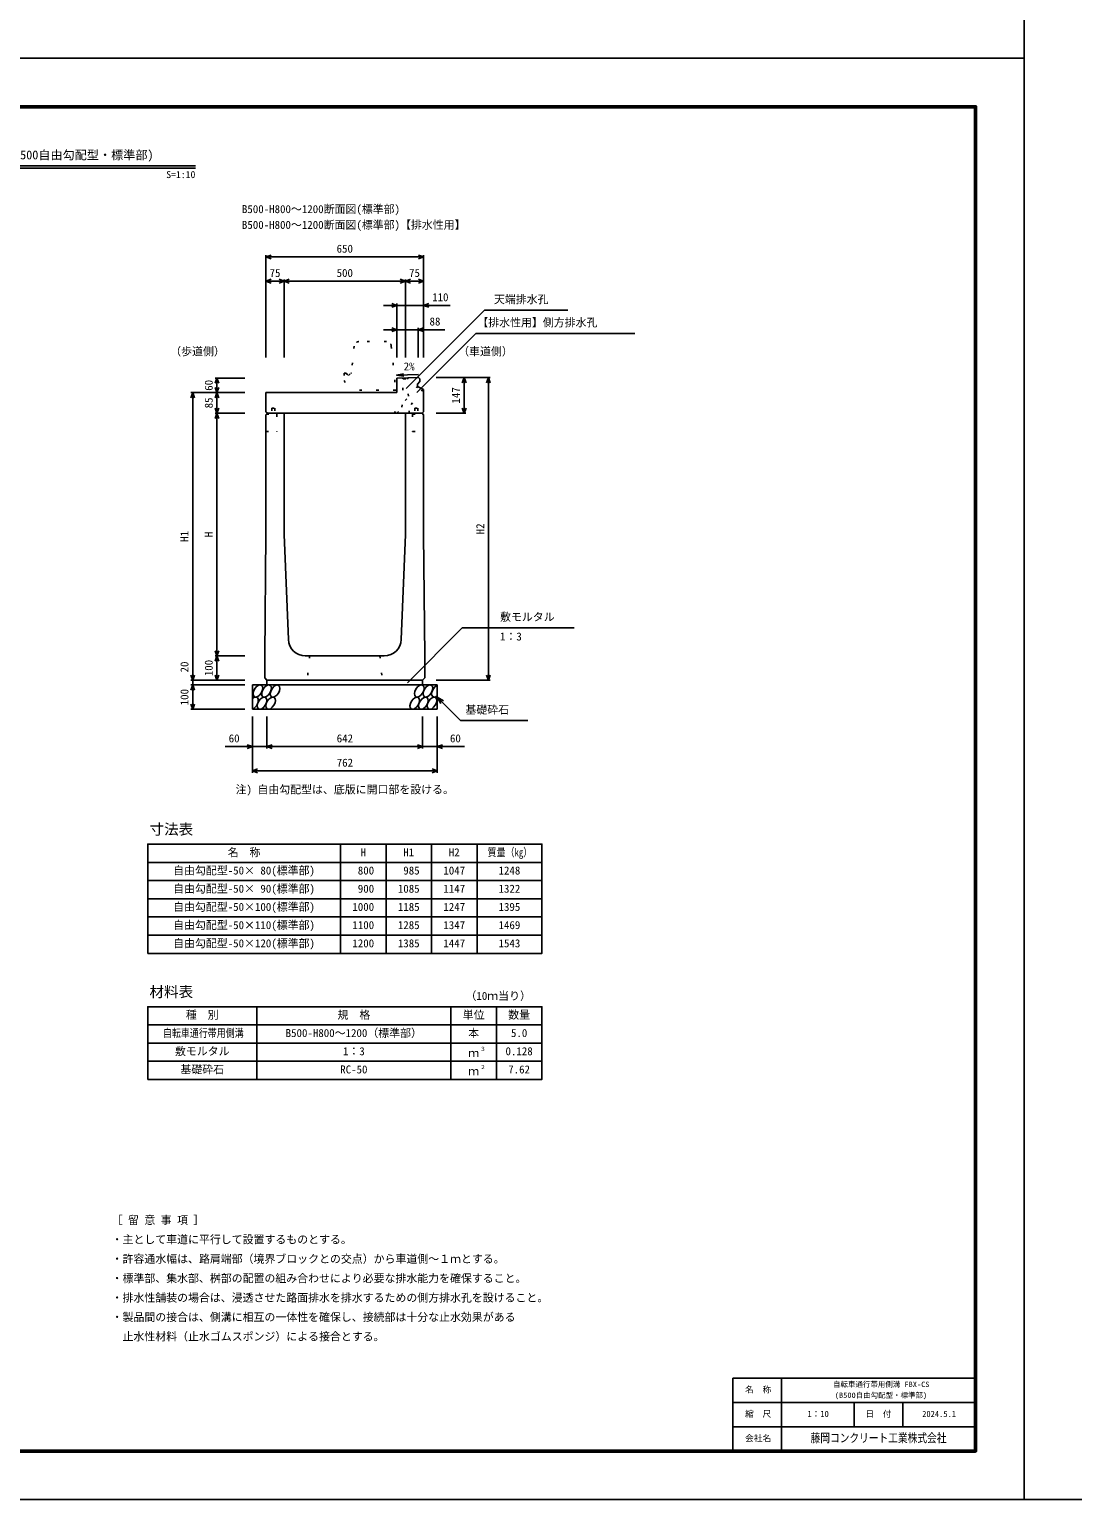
# Model space of a CAD drawing. Units: millimetres, scale not verified. Extents: x -12600 to 12600, y -5940 to 5940.
# Drawn here: x -8300 to -4000, y -5940 to 119 of the extents above; entities that cross this region are included whole.
import ezdxf
from ezdxf.enums import TextEntityAlignment as Align

# ---------------------------------------------------------------- set-up
doc = ezdxf.new("R2010")
doc.units = ezdxf.units.MM
doc.header["$LTSCALE"] = 40
doc.linetypes.add('DOTTED', pattern=[1.75, 0.25, -1.5])
for name, color, linetype, lineweight in [('0-0_DIM', 7, 'Continuous', 25), ('0-1_Defpoints', 5, 'Continuous', 25), ('0-2_HATCH', 6, 'Continuous', 25), ('0-3_HYO', 3, 'Continuous', 25), ('0-4_HYO2', 4, 'Continuous', 25), ('0-5_OUTLINE', 3, 'Continuous', 25), ('0-6_OUTLINE2', 4, 'DOTTED', 25), ('0-7_TXT', 7, 'Continuous', 25), ('0-8_WAKU', 3, 'Continuous', 25), ('0-9_WAKU-LINE', 7, 'Continuous', 25)]:
    doc.layers.add(name, color=color, linetype=linetype, lineweight=lineweight)
doc.layers.add('0-A_WAKU-TXT', color=7, linetype='Continuous')
doc.styles.add('ＭＳ ゴシック', font='')
doc.styles.get('ＭＳ ゴシック').set_extended_font_data('MS Gothic')

msp = doc.modelspace()

# ---------------------------------------------------------------- linework, layer by layer
at = {"layer": '0-0_DIM'}
for p, q in [((-7325, -811.3), (-7325, -1232.94)), ((-6675, -818.8), (-7325, -818.8)), ((-6675, -811.3), (-6675, -1232.94)), ((-7250, -918.8), (-7325, -918.8)), ((-7250, -911.3), (-7250, -1232.94)), ((-7250, -918.8), (-6750, -918.8)), ((-6750, -911.3), (-6750, -1232.94)), ((-6750, -918.8), (-6675, -918.8)), ((-6840, -1018.8), (-6785, -1018.8)), ((-6785, -1011.3), (-6785, -1232.94)), ((-6675, -1018.8), (-6785, -1018.8)), ((-6675, -1018.8), (-6565, -1018.8)), ((-6746.61, -1361.01), (-6424.38, -1038.78)), ((-6424.38, -1038.78), (-6081.27, -1038.78)), ((-6840, -1118.8), (-6785, -1118.8)), ((-6697, -1118.8), (-6785, -1118.8)), ((-6702.96, -1377.26), (-6459.79, -1134.1)), ((-6697, -1111.3), (-6697, -1232.94)), ((-6697, -1118.8), (-6587, -1118.8)), ((-6459.79, -1134.1), (-5803.89, -1134.1)), ((-7534.5, -1317.94), (-7412, -1317.94)), ((-7527, -1317.94), (-7527, -1377.94)), ((-6400.5, -1315.94), (-6623, -1315.94)), ((-6508, -1315.94), (-6508, -1462.94)), ((-6408, -1315.94), (-6408, -2562.94)), ((-7634.5, -1377.94), (-7412, -1377.94)), ((-7627, -1377.94), (-7627, -2562.94)), ((-7527, -1462.94), (-7527, -1377.94)), ((-7534.5, -1462.94), (-7412, -1462.94)), ((-7527, -1462.94), (-7527, -2462.94)), ((-6500.5, -1462.94), (-6623, -1462.94)), ((-6741.89, -2573.75), (-6515.66, -2347.52)), ((-6515.66, -2347.52), (-6054.19, -2347.52)), ((-7534.5, -2462.94), (-7412, -2462.94)), ((-7527, -2462.94), (-7527, -2562.94)), ((-7634.5, -2562.94), (-7412, -2562.94)), ((-7634.5, -2582.94), (-7412, -2582.94)), ((-7627, -2562.94), (-7627, -2582.94)), ((-7627, -2582.94), (-7627, -2682.94)), ((-6400.5, -2562.94), (-6623, -2562.94)), ((-6619, -2632.94), (-6523.24, -2728.7)), ((-6619, -2632.94), (-6593.02, -2647.94)), ((-6619, -2632.94), (-6604, -2658.92)), ((-7634.5, -2682.94), (-7412, -2682.94)), ((-7381, -2944.31), (-7381, -2712.94)), ((-7321, -2844.31), (-7321, -2712.94)), ((-6679, -2844.31), (-6679, -2712.94)), ((-6619, -2944.31), (-6619, -2712.94)), ((-6523.24, -2728.7), (-6245.69, -2728.7)), ((-7381, -2836.81), (-7492.79, -2836.81)), ((-7381, -2836.81), (-7321, -2836.81)), ((-7321, -2836.81), (-6679, -2836.81)), ((-6619, -2836.81), (-6679, -2836.81)), ((-6619, -2836.81), (-6507.21, -2836.81)), ((-7381, -2936.81), (-6619, -2936.81))]:
    msp.add_line(p, q, dxfattribs=at)
for points in [[(-7303.86, -826.5), (-7325, -818.8), (-7303.86, -811.11)], [(-6696.14, -811.11), (-6675, -818.8), (-6696.14, -826.5)], [(-7303.86, -911.11), (-7325, -918.8), (-7303.86, -926.5)], [(-7271.14, -911.11), (-7250, -918.8), (-7271.14, -926.5)], [(-7228.86, -926.5), (-7250, -918.8), (-7228.86, -911.11)], [(-6771.14, -911.11), (-6750, -918.8), (-6771.14, -926.5)], [(-6728.86, -911.11), (-6750, -918.8), (-6728.86, -926.5)], [(-6696.14, -911.11), (-6675, -918.8), (-6696.14, -926.5)], [(-6806.14, -1011.11), (-6785, -1018.8), (-6806.14, -1026.5)], [(-6653.86, -1011.11), (-6675, -1018.8), (-6653.86, -1026.5)], [(-6806.14, -1111.11), (-6785, -1118.8), (-6806.14, -1126.5)], [(-6675.86, -1111.11), (-6697, -1118.8), (-6675.86, -1126.5)], [(-7534.7, -1339.09), (-7527, -1317.94), (-7519.3, -1339.09)], [(-6515.7, -1337.09), (-6508, -1315.94), (-6500.3, -1337.09)], [(-6415.7, -1337.09), (-6408, -1315.94), (-6400.3, -1337.09)], [(-7619.3, -1399.09), (-7627, -1377.94), (-7634.7, -1399.09)], [(-7519.3, -1356.8), (-7527, -1377.94), (-7534.7, -1356.8)], [(-7534.7, -1399.09), (-7527, -1377.94), (-7519.3, -1399.09)], [(-7534.7, -1441.8), (-7527, -1462.94), (-7519.3, -1441.8)], [(-6515.7, -1441.8), (-6508, -1462.94), (-6500.3, -1441.8)], [(-7534.7, -1484.09), (-7527, -1462.94), (-7519.3, -1484.09)], [(-7519.3, -2441.8), (-7527, -2462.94), (-7534.7, -2441.8)], [(-7534.7, -2484.09), (-7527, -2462.94), (-7519.3, -2484.09)], [(-7619.3, -2541.8), (-7627, -2562.94), (-7634.7, -2541.8)], [(-7519.3, -2541.8), (-7527, -2562.94), (-7534.7, -2541.8)], [(-6415.7, -2541.8), (-6408, -2562.94), (-6400.3, -2541.8)], [(-7619.3, -2604.09), (-7627, -2582.94), (-7634.7, -2604.09)], [(-7619.3, -2661.8), (-7627, -2682.94), (-7634.7, -2661.8)], [(-7402.14, -2829.11), (-7381, -2836.81), (-7402.14, -2844.5)], [(-7299.86, -2844.5), (-7321, -2836.81), (-7299.86, -2829.11)], [(-6700.14, -2829.11), (-6679, -2836.81), (-6700.14, -2844.5)], [(-6597.86, -2829.11), (-6619, -2836.81), (-6597.86, -2844.5)], [(-7359.86, -2944.5), (-7381, -2936.81), (-7359.86, -2929.11)], [(-6640.14, -2929.11), (-6619, -2936.81), (-6640.14, -2944.5)]]:
    msp.add_lwpolyline(points, dxfattribs=at)
at = {"layer": '0-1_Defpoints'}
for points in [[(-4200, -5940), (12600, -5940), (12600, 5940), (-4200, 5940)], [(-12600, -5940), (-4200, -5940), (-4200, 0), (-12600, 0)]]:
    msp.add_lwpolyline(points, close=True, dxfattribs=at)
at = {"layer": '0-2_HATCH'}
for centre in [(-7358.11, -2607.94), (-7322.63, -2607.94), (-7287.16, -2607.94), (-6692.95, -2607.94), (-6657.48, -2607.94), (-7341.23, -2657.94), (-7305.75, -2657.94), (-6711.55, -2657.94), (-6676.07, -2657.94), (-6640.59, -2657.94)]:
    msp.add_ellipse(centre, major_axis=(14.54, 23.54), ratio=0.5792, dxfattribs=at)
for centre, start_param, end_param in [((-6622, -2607.94), 0.6666252, 4.1103269), ((-7376.7, -2657.94), 3.7419964, 7.318141)]:
    msp.add_ellipse(centre, major_axis=(14.54, 23.54), ratio=0.5792, start_param=start_param, end_param=end_param, dxfattribs=at)
at = {"layer": '0-3_HYO'}
for p, q in [((-7017.5, -3238.87), (-7017.5, -3688.87)), ((-6830, -3238.87), (-6830, -3688.87)), ((-6642.5, -3238.87), (-6642.5, -3688.87)), ((-6455, -3238.87), (-6455, -3688.87)), ((-7812.5, -3313.87), (-6187.5, -3313.87)), ((-7362.5, -3908.65), (-7362.5, -4208.65)), ((-6562.5, -3908.65), (-6562.5, -4208.65)), ((-6375, -3908.65), (-6375, -4208.65)), ((-7812.5, -3983.65), (-6187.5, -3983.65))]:
    msp.add_line(p, q, dxfattribs=at)
for points in [[(-7812.5, -3688.87), (-6187.5, -3688.87), (-6187.5, -3238.87), (-7812.5, -3238.87)], [(-7812.5, -4208.65), (-6187.5, -4208.65), (-6187.5, -3908.65), (-7812.5, -3908.65)]]:
    msp.add_lwpolyline(points, close=True, dxfattribs=at)
at = {"layer": '0-4_HYO2'}
for p, q in [((-7812.5, -3388.87), (-6187.5, -3388.87)), ((-7812.5, -3463.87), (-6187.5, -3463.87)), ((-7812.5, -3538.87), (-6187.5, -3538.87)), ((-7812.5, -3613.87), (-6187.5, -3613.87)), ((-7812.5, -4058.65), (-6187.5, -4058.65)), ((-7812.5, -4133.65), (-6187.5, -4133.65))]:
    msp.add_line(p, q, dxfattribs=at)
at = {"layer": '0-5_OUTLINE', "linetype": 'DOTTED'}
for p, q in [((-6961.8, -1185.99), (-6973, -1297.94)), ((-6828.1, -1167.94), (-6941.9, -1167.94)), ((-6808.2, -1185.95), (-6790, -1367.94)), ((-7003, -1297.94), (-7003, -1327.94)), ((-7003, -1297.94), (-6995, -1297.94)), ((-7003, -1327.94), (-6980, -1367.94)), ((-6790, -1367.94), (-6980, -1367.94))]:
    msp.add_line(p, q, dxfattribs=at)
at = {"layer": '0-5_OUTLINE'}
for p, q in [((-6785, -1317.94), (-6696, -1316.25)), ((-6785, -1317.94), (-6785, -1377.94)), ((-6700, -1342.85), (-6691, -1332.85)), ((-6696, -1316.25), (-6691, -1321.15)), ((-6691, -1321.15), (-6691, -1332.85)), ((-7325, -1456.94), (-7325, -1377.94)), ((-6785, -1377.94), (-7325, -1377.94)), ((-6700, -1342.85), (-6700, -1352.85)), ((-6700, -1352.85), (-6675, -1365.85)), ((-6675, -1456.94), (-6675, -1365.85)), ((-7325, -1456.94), (-7319, -1462.94)), ((-7325, -1468.94), (-7319, -1462.94)), ((-7325, -1962.94), (-7325, -1468.94)), ((-6681, -1462.94), (-7319, -1462.94)), ((-7250, -1462.94), (-7250, -1962.94)), ((-6750, -1462.94), (-6750, -1962.94)), ((-6681, -1462.94), (-6675, -1456.94)), ((-6681, -1462.94), (-6675, -1468.94)), ((-6675, -1468.94), (-6675, -1962.94)), ((-7325, -1962.94), (-7330, -2462.94)), ((-7250, -1962.94), (-7232.69, -2395.74)), ((-6750, -1962.94), (-6767.31, -2395.74)), ((-6675, -1962.94), (-6670, -2462.94)), ((-7330, -2553.94), (-7330, -2462.94)), ((-6837.26, -2462.94), (-7162.74, -2462.94)), ((-6670, -2553.94), (-6670, -2462.94)), ((-7381, -2582.94), (-6619, -2582.94)), ((-7381, -2682.94), (-7381, -2582.94)), ((-7330, -2553.94), (-7321, -2562.94)), ((-6679, -2562.94), (-7321, -2562.94)), ((-7321, -2562.94), (-7321, -2582.94)), ((-6679, -2562.94), (-6670, -2553.94)), ((-6679, -2562.94), (-6679, -2582.94)), ((-6619, -2682.94), (-6619, -2582.94)), ((-7381, -2682.94), (-6619, -2682.94))]:
    msp.add_line(p, q, dxfattribs=at)
at = {"layer": '0-5_OUTLINE', "linetype": 'DOTTED'}
msp.add_lwpolyline([(-6995, -1297.94), (-6985, -1307.94), (-6975, -1297.94), (-6973, -1297.94)], dxfattribs=at)
for centre, start, end in [((-6941.9, -1187.94), 90, 174.40835), ((-6828.1, -1187.94), 4.08463, 90)]:
    msp.add_arc(centre, 20, start, end, dxfattribs=at)
at = {"layer": '0-5_OUTLINE'}
for centre, start, end in [((-7162.74, -2392.94), 182.29061, 270.36797), ((-6837.26, -2392.94), 270, 357.70939)]:
    msp.add_arc(centre, 70, start, end, dxfattribs=at)
at = {"layer": '0-6_OUTLINE2'}
for p, q in [((-6764.35, -1437.94), (-6759, -1321.78)), ((-6759, -1321.78), (-6761.47, -1317.49)), ((-6734.5, -1462.94), (-6741, -1321.78)), ((-6797.09, -1462.94), (-6699.7, -1353)), ((-6677.66, -1364.46), (-6754.07, -1462.94)), ((-7301, -1442.44), (-7289, -1442.44)), ((-7301, -1442.44), (-7301, -1467.44)), ((-7289, -1442.44), (-7289, -1467.44)), ((-6785.5, -1462.94), (-6764.35, -1437.94)), ((-6711, -1442.44), (-6699, -1442.44)), ((-6711, -1442.44), (-6711, -1467.44)), ((-6699, -1442.44), (-6699, -1467.44)), ((-7323.5, -1467.44), (-7280, -1467.44)), ((-7280, -1467.44), (-7280, -1537.94)), ((-6720.55, -1467.44), (-6720.55, -1537.94)), ((-6720.55, -1467.44), (-6676.5, -1467.44)), ((-7325, -1537.94), (-7280, -1537.94)), ((-6720.55, -1537.94), (-6675, -1537.94)), ((-7145, -2462.94), (-7155, -2562.94)), ((-6855, -2462.94), (-6845, -2562.94))]:
    msp.add_line(p, q, dxfattribs=at)
msp.add_lwpolyline([(-6759, -1321.78), (-6741, -1321.78), (-6738.27, -1317.05)], dxfattribs=at)
at = {"layer": '0-7_TXT'}
for p, q in [((-9184.18, -442.8), (-7615.82, -442.8)), ((-9184.18, -452.4), (-7615.82, -452.4)), ((-6786.83, -1305.74), (-6757.19, -1310.39))]:
    msp.add_line(p, q, dxfattribs=at)
msp.add_lwpolyline([(-6696.41, -1304.02), (-6786.83, -1305.74), (-6757.39, -1299.97)], dxfattribs=at)
at = {"layer": '0-8_WAKU'}
for p, q in [((-5400, -5440), (-4400, -5440)), ((-5400, -5740), (-5400, -5440))]:
    msp.add_line(p, q, dxfattribs=at)
at = {"layer": '0-8_WAKU', "lineweight": 50}
msp.add_lwpolyline([(-12400, -5740), (-4400, -5740), (-4400, -200), (-12400, -200)], close=True, dxfattribs=at)
at = {"layer": '0-9_WAKU-LINE'}
for p, q in [((-5200, -5740), (-5200, -5440)), ((-5400, -5540), (-4400, -5540)), ((-4900, -5640), (-4900, -5540)), ((-4700, -5640), (-4700, -5540)), ((-5400, -5640), (-4400, -5640))]:
    msp.add_line(p, q, dxfattribs=at)

# ---------------------------------------------------------------- texts
at = {"layer": '0-0_DIM', "style": 'ＭＳ ゴシック'}
for s, p in [('650', (-7033.75, -811.3)), ('75', (-7310, -911.3)), ('500', (-7033.75, -911.3)), ('75', (-6735, -911.3)), ('110', (-6639.93, -1011.3)), ('天端排水孔', (-6385.27, -1020.04)), ('88', (-6650.68, -1111.3)), ('【排水性用】側方排水孔', (-6453.6, -1115.36)), ('（歩道側）', (-7719.39, -1234.65)), ('（車道側）', (-6532.57, -1234.65)), ('敷モルタル', (-6360.06, -2328.78)), ('1：3', (-6360.06, -2409.47)), ('基礎砕石', (-6502.68, -2711.53)), ('60', (-7478.5, -2829.31)), ('642', (-7033.22, -2829.31)), ('60', (-6566.5, -2829.31)), ('762', (-7033.22, -2929.31))]:
    msp.add_text(s, height=32.99, dxfattribs=at).set_placement(p, align=Align.BOTTOM_LEFT)
for s, p in [('60', (-7534.5, -1370.44)), ('147', (-6515.5, -1423.19)), ('85', (-7534.5, -1442.94)), ('H2', (-6415.5, -1961.94)), ('H1', (-7634.5, -1992.94)), ('H', (-7534.5, -1974.19)), ('100', (-7534.5, -2546.69)), ('20', (-7634.5, -2531.13)), ('100', (-7634.5, -2666.69))]:
    msp.add_text(s, height=32.99, rotation=90, dxfattribs=at).set_placement(p, align=Align.BOTTOM_LEFT)
at = {"layer": '0-7_TXT', "style": 'ＭＳ ゴシック'}
for s, height, p in [('自転車通行帯用側溝 FBX-CS(B500自由勾配型・標準部)', 36.66, (-9012.5, -427.8)), ('S', 29.33, (-7735.82, -502.8)), ('=', 29.33, (-7715.82, -502.8)), ('1', 29.33, (-7695.82, -502.8)), (':', 29.33, (-7675.82, -502.8)), ('1', 29.33, (-7655.82, -502.8)), ('0', 29.33, (-7635.82, -502.8)), ('B500-H800～1200断面図(標準部)', 32.99, (-7423.96, -648.2)), ('B500-H800～1200断面図(標準部)【排水性用】', 32.99, (-7423.96, -713.07)), ('2%', 32.99, (-6757.26, -1296.41)), ('注) 自由勾配型は、底版に開口部を設ける。', 32.99, (-7450, -3040)), ('寸法表', 43.99, (-7805, -3212.62)), ('名\u3000称', 32.99, (-7482.5, -3298.87)), ('H', 32.99, (-6935, -3298.87)), ('H1', 32.99, (-6758.75, -3298.87)), ('H2', 32.99, (-6571.25, -3298.87)), ('自由勾配型-50× 80(標準部)', 32.99, (-7707.5, -3373.87)), (' 800', 32.99, (-6968.75, -3373.87)), (' 985', 32.99, (-6781.25, -3373.87)), ('1047', 32.99, (-6593.75, -3373.87)), ('1248', 32.99, (-6366.25, -3373.87)), ('自由勾配型-50× 90(標準部)', 32.99, (-7707.5, -3448.87)), (' 900', 32.99, (-6968.75, -3448.87)), ('1085', 32.99, (-6781.25, -3448.87)), ('1147', 32.99, (-6593.75, -3448.87)), ('1322', 32.99, (-6366.25, -3448.87)), ('自由勾配型-50×100(標準部)', 32.99, (-7707.5, -3523.87)), ('1000', 32.99, (-6968.75, -3523.87)), ('1185', 32.99, (-6781.25, -3523.87)), ('1247', 32.99, (-6593.75, -3523.87)), ('1395', 32.99, (-6366.25, -3523.87)), ('自由勾配型-50×110(標準部)', 32.99, (-7707.5, -3598.87)), ('1100', 32.99, (-6968.75, -3598.87)), ('1285', 32.99, (-6781.25, -3598.87)), ('1347', 32.99, (-6593.75, -3598.87)), ('1469', 32.99, (-6366.25, -3598.87)), ('自由勾配型-50×120(標準部)', 32.99, (-7707.5, -3673.87)), ('1200', 32.99, (-6968.75, -3673.87)), ('1385', 32.99, (-6781.25, -3673.87)), ('1447', 32.99, (-6593.75, -3673.87)), ('1543', 32.99, (-6366.25, -3673.87)), ('材料表', 43.99, (-7805, -3882.4)), ('（10ｍ当り）', 32.99, (-6502.5, -3890.65)), ('種\u3000別', 32.99, (-7655, -3968.65)), ('規\u3000格', 32.99, (-7030, -3968.65)), ('単位', 32.99, (-6513.75, -3968.65)), ('数量', 32.99, (-6326.25, -3968.65)), ('B500-H800～1200（標準部）', 32.99, (-7243.75, -4043.65)), ('本', 32.99, (-6491.25, -4043.65)), ('5.0', 32.99, (-6315, -4043.65)), ('敷モルタル', 32.99, (-7700, -4118.65)), ('1：3', 32.99, (-7007.5, -4118.65)), ('ｍ', 32.99, (-6491.25, -4126.15)), ('３', 16.5, (-6442.09, -4095.87)), ('0.128', 32.99, (-6337.5, -4118.65)), ('基礎砕石', 32.99, (-7677.5, -4193.65)), ('RC-50', 32.99, (-7018.75, -4193.65)), ('ｍ', 32.99, (-6491.25, -4201.15)), ('２', 16.5, (-6442.09, -4170.87)), ('7.62', 32.99, (-6326.25, -4193.65)), ('［ 留 意 事 項 ］', 32.99, (-7961.08, -4814.42)), ('・主として車道に平行して設置するものとする。', 32.99, (-7961.08, -4894.42)), ('・許容通水幅は、路肩端部（境界ブロックとの交点）から車道側～１ｍとする。', 32.99, (-7961.08, -4974.42)), ('・標準部、集水部、桝部の配置の組み合わせにより必要な排水能力を確保すること。', 32.99, (-7961.08, -5054.42)), ('・排水性舗装の場合は、浸透させた路面排水を排水するための側方排水孔を設けること。', 32.99, (-7961.08, -5134.42)), ('・製品間の接合は、側溝に相互の一体性を確保し、接続部は十分な止水効果がある', 32.99, (-7961.08, -5214.42)), ('\u3000止水性材料（止水ゴムスポンジ）による接合とする。', 32.99, (-7961.08, -5294.42))]:
    msp.add_text(s, height=height, dxfattribs=at).set_placement(p, align=Align.BOTTOM_LEFT)
at = {"layer": '0-7_TXT', "style": 'ＭＳ ゴシック', "width": 0.8}
for s, p in [('質量（kg）', (-6411.25, -3298.87)), ('自転車通行帯用側溝', (-7749.5, -4043.65))]:
    msp.add_text(s, height=32.99, dxfattribs=at).set_placement(p, align=Align.BOTTOM_LEFT)
at = {"layer": '0-A_WAKU-TXT', "style": 'ＭＳ ゴシック'}
for s, height, p in [('自転車通行帯用側溝 FBX-CS', 21.99, (-4987.5, -5482.5)), ('名\u3000称', 25.66, (-5350.05, -5507.5)), ('(B500自由勾配型・標準部)', 21.99, (-4980, -5527.5)), ('縮\u3000尺', 25.66, (-5350.05, -5607.5)), ('日\u3000付', 25.66, (-4854.05, -5607.5)), ('1：10', 25.66, (-5093.25, -5607.5)), ('2024.5.1', 25.66, (-4620, -5607.5)), ('会社名', 25.66, (-5350.05, -5707.5))]:
    msp.add_text(s, height=height, dxfattribs=at).set_placement(p, align=Align.BOTTOM_LEFT)
at = {"layer": '0-A_WAKU-TXT', "style": 'ＭＳ ゴシック', "width": 0.8}
msp.add_text('藤岡コンクリート工業株式会社', height=36.66, dxfattribs=at).set_placement((-5080, -5715), align=Align.BOTTOM_LEFT)

doc.saveas('drawing.dxf')
